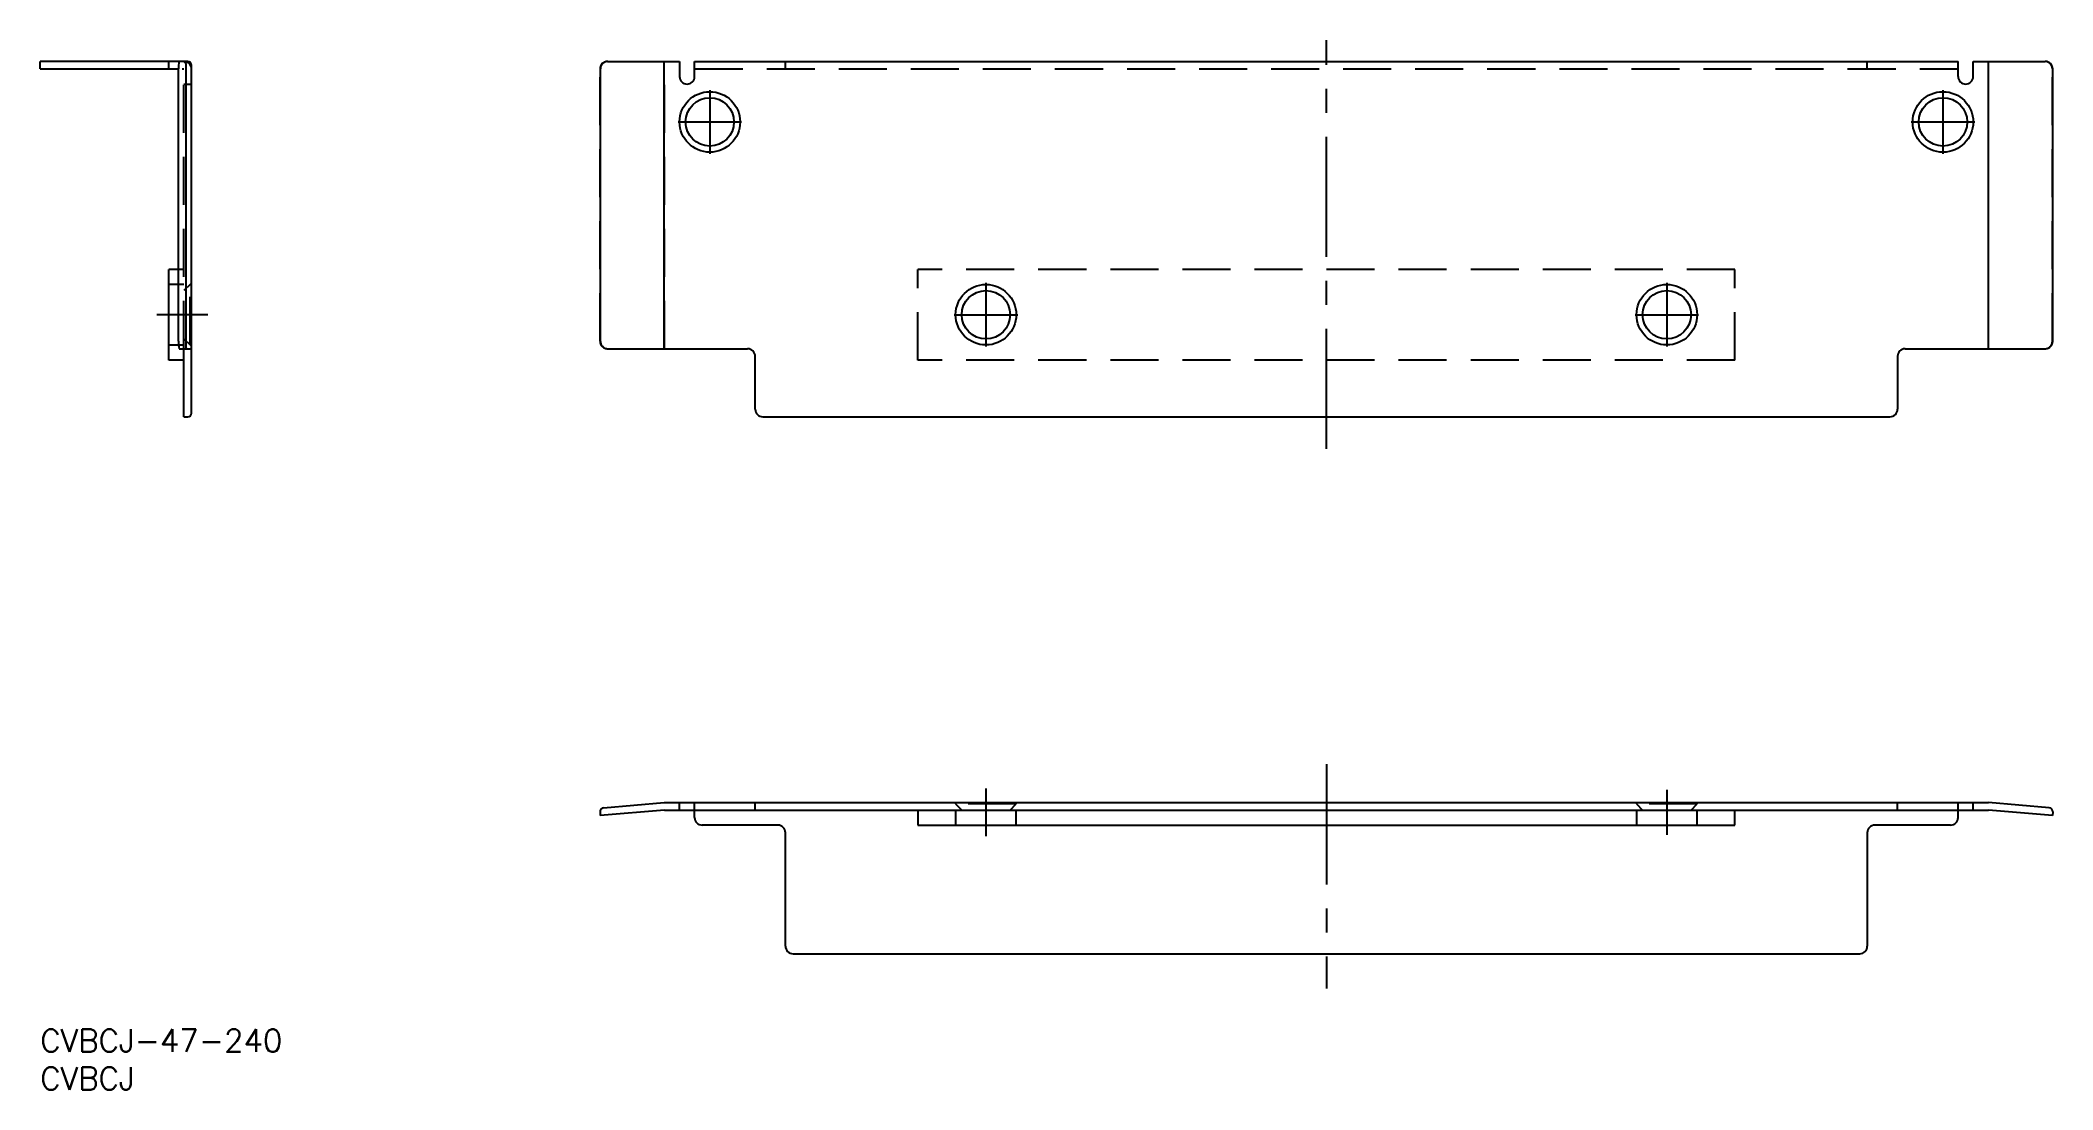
# Model space of a CAD drawing. Extents: x 0 to 266, y -8 to 131.
import ezdxf

# ---------------------------------------------------------------- set-up
doc = ezdxf.new("R2010")
doc.units = 0
doc.header["$LTSCALE"] = 0.5
doc.linetypes.add('CENTER', pattern=[50.8, 31.75, -6.35, 6.35, -6.35])
doc.linetypes.add('DASHED', pattern=[19.05, 12.7, -6.35])
for name, color, linetype in [('MSM_CENTER', 1, 'CENTER'), ('MSM_CONTINUOUS', 7, 'CONTINUOUS'), ('MSM_DASHED', 4, 'DASHED'), ('MSM_PART_NUMBER', 7, 'CONTINUOUS')]:
    doc.layers.add(name, color=color, linetype=linetype)
doc.styles.get("Standard").update_dxf_attribs({"font": 'txt.shx', "height": 3, "bigfont": 'bigfont.shx'})

msp = doc.modelspace()

# ---------------------------------------------------------------- linework, layer by layer
at = {"layer": 'MSM_CENTER'}
for p, q in [((170, 76.75), (170, 130.8)), ((88.5, 124.2), (88.5, 115.8)), ((251.5, 124.2), (251.5, 115.8)), ((84.3, 120), (92.7, 120)), ((247.3, 120), (255.7, 120)), ((125, 98.7), (125, 90.3)), ((215, 98.7), (215, 90.3)), ((22.15, 94.5), (15.42, 94.5)), ((120.8, 94.5), (129.2, 94.5)), ((210.8, 94.5), (219.2, 94.5)), ((170, 35.04), (170, 5.41)), ((125, 31.85), (125, 25.54)), ((215, 31.68), (215, 25.73))]:
    msp.add_line(p, q, dxfattribs=at)
at = {"layer": 'MSM_CONTINUOUS'}
for p, q in [((0, 127), (0, 128)), ((19.5, 128), (0, 128)), ((17, 127), (17, 128)), ((74.99, 128), (84.5, 128)), ((82.46, 90), (82.46, 128)), ((84.5, 128), (84.5, 126)), ((86.5, 126), (86.5, 128)), ((86.5, 128), (253.5, 128)), ((253.5, 126), (253.5, 128)), ((255.5, 128), (265.01, 128)), ((255.5, 126), (255.5, 128)), ((257.54, 90), (257.54, 128)), ((0, 127), (18.26, 127)), ((18.26, 91), (18.26, 127)), ((19.3, 90.13), (19.3, 127.5)), ((20, 81.5), (20, 127.5)), ((73.99, 127), (73.99, 91)), ((266.01, 91), (266.01, 127)), ((17, 88.5), (17, 100.5)), ((18.26, 100.5), (17, 100.5)), ((19, 88.5), (17, 88.5)), ((18.35, 90), (20, 90)), ((19, 81), (19, 90)), ((74.99, 90), (93.5, 90)), ((94.5, 82), (94.5, 89)), ((245.5, 89), (245.5, 82)), ((246.5, 90), (265.01, 90)), ((19, 81), (19.5, 81)), ((95.5, 81), (244.5, 81)), ((74.44, 29.3), (82.46, 30)), ((82.46, 30), (257.54, 30)), ((94.5, 29), (94.5, 30)), ((245.5, 29), (245.5, 30)), ((265.56, 29.3), (257.54, 30)), ((73.99, 28.76), (74.03, 28.26)), ((82.5, 29), (74.03, 28.26)), ((82.5, 29), (257.5, 29)), ((86.5, 28), (86.5, 29)), ((97.5, 27), (87.5, 27)), ((116, 29), (116, 27)), ((116, 27), (224, 27)), ((224, 27), (224, 29)), ((252.5, 27), (242.5, 27)), ((253.5, 28), (253.5, 29)), ((265.97, 28.26), (257.5, 29)), ((266.01, 28.76), (265.97, 28.26)), ((98.5, 11), (98.5, 26)), ((241.5, 26), (241.5, 11)), ((99.5, 10), (240.5, 10))]:
    msp.add_line(p, q, dxfattribs=at)
for centre, radius in [((88.5, 120), 4), ((88.5, 120), 3.2), ((251.5, 120), 4), ((251.5, 120), 3.2), ((125, 94.5), 4), ((215, 94.5), 4), ((125, 94.5), 3.2), ((215, 94.5), 3.2)]:
    msp.add_circle(centre, radius, dxfattribs=at)
for centre, radius, start, end in [((22.41, 127.15), 4.15, 168.1945, 182.0886), ((18.79, 127.49), 0.513, 1.0464, 83.098), ((19.5, 127.5), 0.5, 0, 90), ((74.99, 127), 1, 90, 180), ((265.01, 127), 1, 0, 90), ((85.5, 126), 1, 180, 0), ((254.5, 126), 1, 180, 0), ((22.73, 90.88), 4.47, 178.5059, 191.3987), ((74.99, 91), 1, 180, 270), ((265.01, 91), 1, 270, 0), ((19.58, 90.15), 0.282, 183.2821, 212.2228), ((93.5, 89), 1, 0, 90), ((246.5, 89), 1, 90, 180), ((19.5, 81.5), 0.5, 270, 0), ((95.5, 82), 1, 180, 270), ((244.5, 82), 1, 270, 0), ((74.49, 28.8), 0.5, 95, 185), ((265.51, 28.8), 0.5, 355, 85), ((87.5, 28), 1, 180, 270), ((97.5, 26), 1, 0, 90), ((242.5, 26), 1, 90, 180), ((252.5, 28), 1, 270, 0), ((99.5, 11), 1, 180, 270), ((240.5, 11), 1, 270, 0)]:
    msp.add_arc(centre, radius, start, end, dxfattribs=at)
at = {"layer": 'MSM_DASHED'}
for p, q in [((19, 90), (19, 128)), ((82.5, 90), (82.5, 128)), ((98.5, 127), (98.5, 128)), ((241.5, 127), (241.5, 128)), ((257.5, 90), (257.5, 128)), ((18.76, 127), (19, 127)), ((73.99, 91), (73.99, 127)), ((73.99, 127), (74.03, 127)), ((74.03, 91), (74.03, 127)), ((86.5, 127), (253.5, 127)), ((265.97, 91), (265.97, 127)), ((266.01, 127), (265.97, 127)), ((266.01, 91), (266.01, 127)), ((19, 125), (20, 125)), ((19, 98.5), (17, 98.5)), ((19, 100.5), (18.26, 100.5)), ((19.8, 98.5), (19, 97.7)), ((20, 98.5), (19.8, 98.5)), ((19.8, 90.5), (19.8, 98.5)), ((224, 100.5), (116, 100.5)), ((116, 88.5), (116, 100.5)), ((224, 88.5), (224, 100.5)), ((17, 90.5), (19, 90.5)), ((19, 91.3), (19.8, 90.5)), ((19.8, 90.5), (20, 90.5)), ((73.99, 91), (74.03, 91)), ((266.01, 91), (265.97, 91)), ((224, 88.5), (116, 88.5)), ((84.5, 29), (84.5, 30)), ((86.5, 29), (86.5, 30)), ((121, 30), (121, 29.8)), ((129, 29.8), (121, 29.8)), ((121, 29.8), (121.8, 29)), ((128.2, 29), (129, 29.8)), ((129, 29.8), (129, 30)), ((211, 30), (211, 29.8)), ((211, 29.8), (211.8, 29)), ((219, 29.8), (211, 29.8)), ((218.2, 29), (219, 29.8)), ((219, 29.8), (219, 30)), ((253.5, 29), (253.5, 30)), ((255.5, 29), (255.5, 30)), ((121, 29), (121, 27)), ((129, 27), (129, 29)), ((211, 29), (211, 27)), ((219, 27), (219, 29))]:
    msp.add_line(p, q, dxfattribs=at)
for centre, radius, start, end in [((19, 127), 1, 0, 90), ((75.03, 127), 0.998, 90.1, 180.1207), ((264.97, 127), 0.999, 359.9293, 88.4437), ((75.03, 91), 0.998, 179.9067, 269.8726), ((264.97, 91), 0.999, 270.1083, 0.0837)]:
    msp.add_arc(centre, radius, start, end, dxfattribs=at)

# ---------------------------------------------------------------- texts
at = {"layer": 'MSM_PART_NUMBER'}
for s, p in [('CVBCJ-47-240', (0, -3)), ('CVBCJ', (0, -8))]:
    msp.add_text(s, height=3, dxfattribs=at).set_placement(p)

doc.saveas('drawing.dxf')
